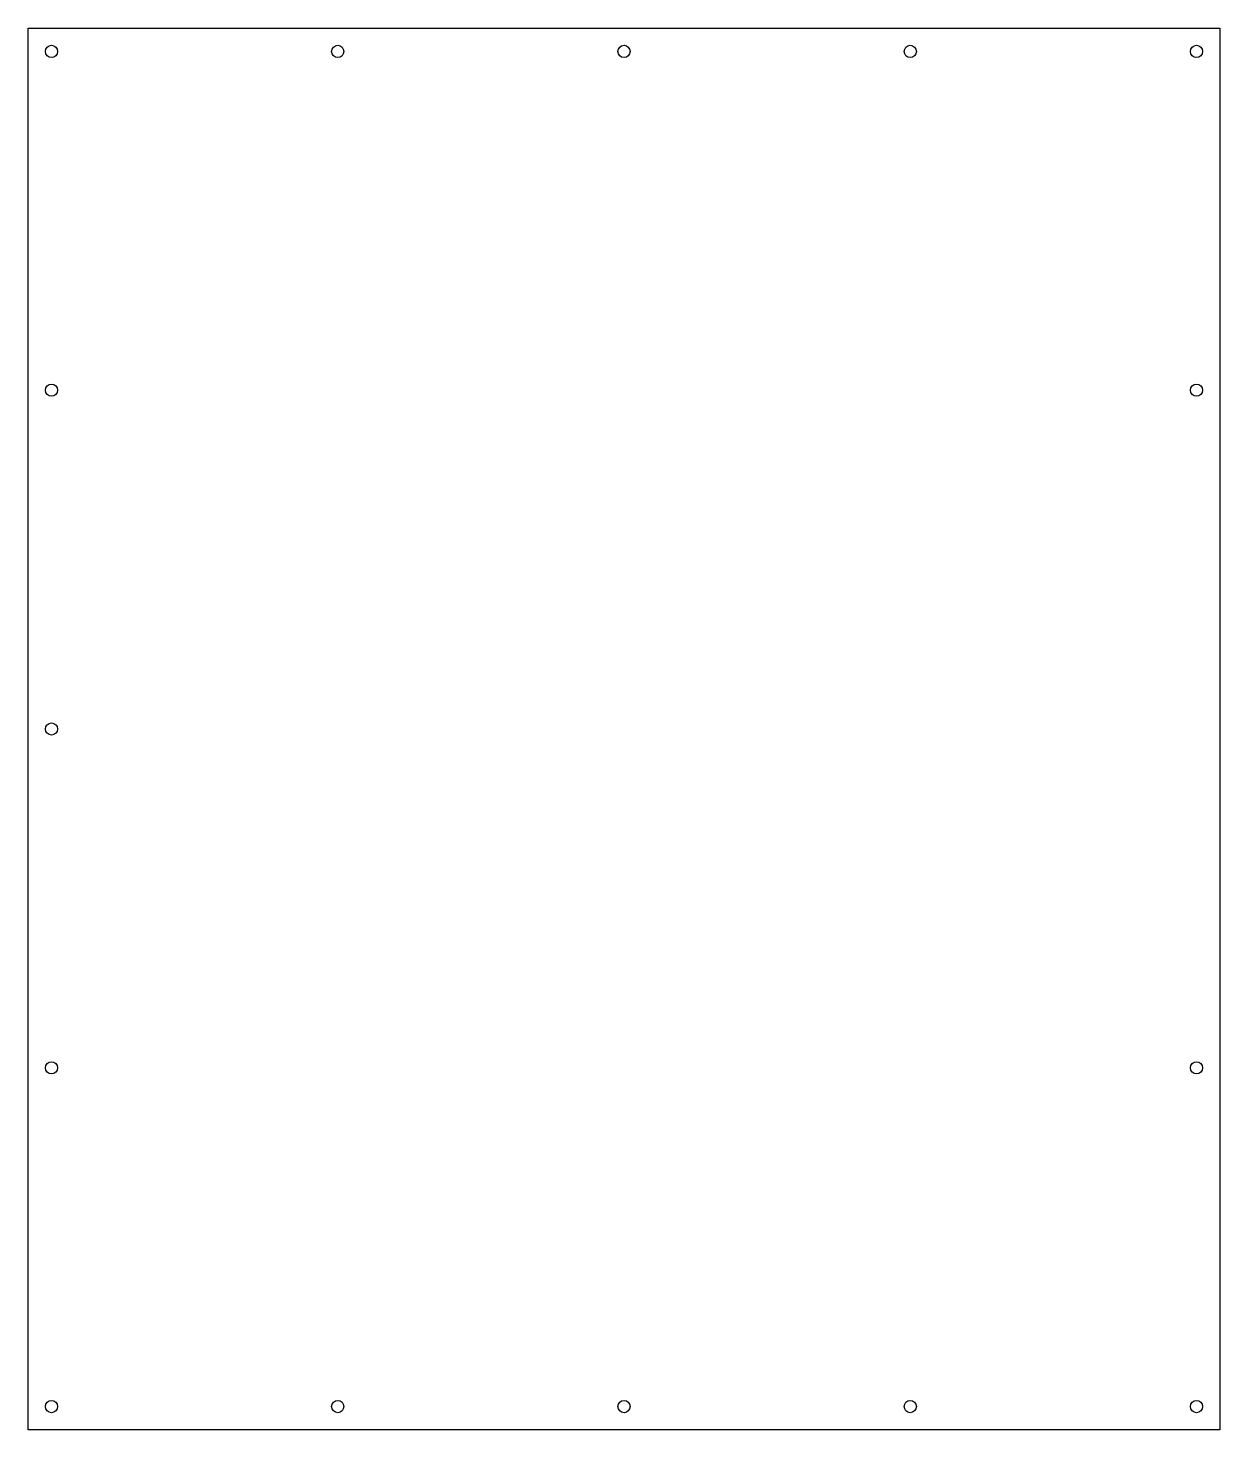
# Model space of a CAD drawing. Header units: millimetres. Extents: x -510 to 0, y 0 to 600.
import ezdxf

# ---------------------------------------------------------------- set-up
doc = ezdxf.new("R2010")
doc.units = ezdxf.units.MM
doc.layers.get('0').update_dxf_attribs({"linetype": 'CONTINUOUS'})

msp = doc.modelspace()

# ---------------------------------------------------------------- linework, layer by layer
msp.add_lwpolyline([(0, 600), (0, 0), (-510, 0), (-510, 600)], close=True)
for centre in [(-500, 590), (-377.5, 590), (-255, 590), (-132.5, 590), (-10, 590), (-500, 445), (-10, 445), (-500, 300), (-500, 155), (-10, 155), (-500, 10), (-377.5, 10), (-255, 10), (-132.5, 10), (-10, 10)]:
    msp.add_circle(centre, 2.6)

doc.saveas('drawing.dxf')
